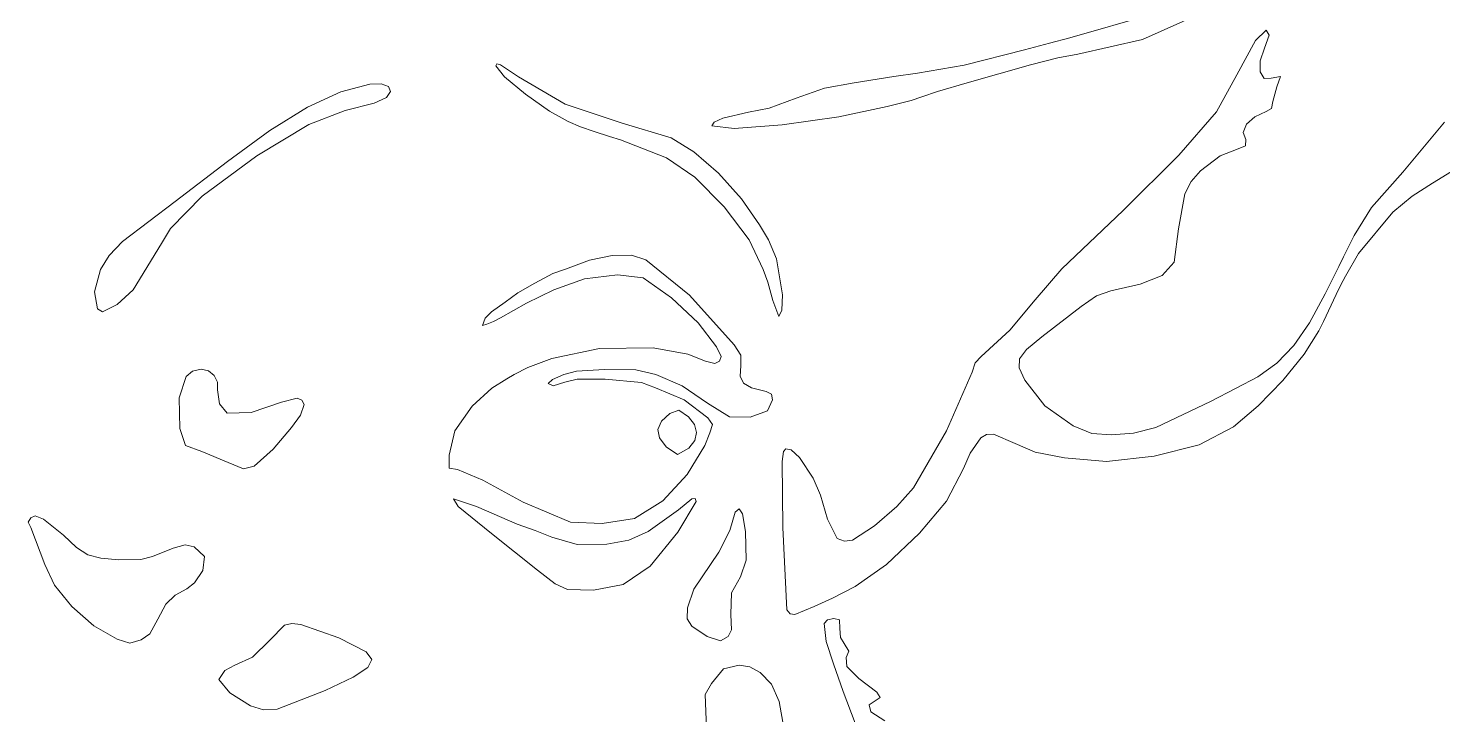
# Model space of a CAD drawing. Header units: inches. Extents: x 0.3 to 45.6, y 0.2 to 33.7.
# Drawn here: x 16.748 to 20.039, y 19.107 to 20.704 of the extents above; entities that cross this region are included whole.
import ezdxf

# ---------------------------------------------------------------- set-up
doc = ezdxf.new("R2010")
doc.units = ezdxf.units.IN
doc.header["$MEASUREMENT"] = 0

msp = doc.modelspace()

# ---------------------------------------------------------------- linework, layer by layer
at = {"color": 7, "linetype": 'Continuous', "lineweight": 15}
for p, q in [((19.1714, 20.6822), (19.3658, 20.7378)), ((19.5353, 20.7652), (19.3408, 20.6787)), ((19.1242, 20.6695), (19.1714, 20.6822)), ((19.3408, 20.6787), (19.1896, 20.6445)), ((19.5597, 20.5963), (19.6036, 20.6759)), ((19.6036, 20.6759), (19.628, 20.7001)), ((19.6348, 20.6886), (19.6242, 20.6584)), ((19.628, 20.7001), (19.6348, 20.6886)), ((18.9256, 20.6186), (19.0658, 20.654)), ((19.0658, 20.654), (19.1242, 20.6695)), ((19.1896, 20.6445), (19.1434, 20.6356)), ((19.6242, 20.6584), (19.6142, 20.6284)), ((17.8353, 20.6174), (17.8379, 20.6218)), ((17.8559, 20.5917), (17.8353, 20.6174)), ((17.8379, 20.6218), (17.8468, 20.6195)), ((17.8468, 20.6195), (17.8883, 20.5917)), ((18.817, 20.6), (18.9256, 20.6186)), ((19.0797, 20.6193), (18.9325, 20.5777)), ((19.1434, 20.6356), (19.0797, 20.6193)), ((19.6142, 20.6284), (19.6145, 20.603)), ((17.4746, 20.5568), (17.542, 20.5747)), ((17.542, 20.5747), (17.5686, 20.5751)), ((17.5686, 20.5751), (17.5855, 20.5687)), ((17.9043, 20.5512), (17.8559, 20.5917)), ((17.8883, 20.5917), (17.9968, 20.5277)), ((18.6001, 20.5651), (18.6695, 20.5779)), ((18.6695, 20.5779), (18.7614, 20.5919)), ((18.7614, 20.5919), (18.817, 20.6)), ((18.9325, 20.5777), (18.8631, 20.5574)), ((19.5126, 20.5102), (19.5597, 20.5963)), ((19.6145, 20.603), (19.6235, 20.5878)), ((19.6235, 20.5878), (19.6401, 20.5886)), ((19.6401, 20.5886), (19.6618, 20.5925)), ((19.6618, 20.5925), (19.6533, 20.5681)), ((17.397, 20.5209), (17.4746, 20.5568)), ((17.5811, 20.5434), (17.5523, 20.5301)), ((17.5905, 20.5575), (17.5811, 20.5434)), ((17.5855, 20.5687), (17.5905, 20.5575)), ((17.9603, 20.5113), (17.9043, 20.5512)), ((18.4718, 20.5184), (18.5341, 20.5422)), ((18.5341, 20.5422), (18.6001, 20.5651)), ((18.827, 20.5446), (18.802, 20.5364)), ((18.8631, 20.5574), (18.827, 20.5446)), ((19.6533, 20.5681), (19.6436, 20.534)), ((17.3093, 20.4668), (17.397, 20.5209)), ((17.4853, 20.5132), (17.4006, 20.4808)), ((17.5523, 20.5301), (17.4853, 20.5132)), ((18.0037, 20.4876), (17.9603, 20.5113)), ((17.9968, 20.5277), (18.1297, 20.4836)), ((18.364, 20.4951), (18.4232, 20.509)), ((18.4232, 20.509), (18.4718, 20.5184)), ((18.7464, 20.5222), (18.6338, 20.4981)), ((18.802, 20.5364), (18.7464, 20.5222)), ((19.4246, 20.4089), (19.5126, 20.5102)), ((19.628, 20.5106), (19.6015, 20.4986)), ((19.6408, 20.5176), (19.628, 20.5106)), ((19.6436, 20.534), (19.6408, 20.5176)), ((17.4006, 20.4808), (17.2797, 20.4077)), ((18.0325, 20.4748), (18.0037, 20.4876)), ((18.0642, 20.4644), (18.0325, 20.4748)), ((18.1297, 20.4836), (18.2436, 20.4496)), ((18.3383, 20.4775), (18.3437, 20.4856)), ((18.3903, 20.4714), (18.3383, 20.4775)), ((18.3437, 20.4856), (18.364, 20.4951)), ((18.5019, 20.4797), (18.3903, 20.4714)), ((18.6338, 20.4981), (18.5019, 20.4797)), ((19.5828, 20.4811), (19.5748, 20.4621)), ((19.6015, 20.4986), (19.5828, 20.4811)), ((19.9464, 20.3695), (20.0435, 20.4862)), ((17.2114, 20.3946), (17.3093, 20.4668)), ((18.1003, 20.4527), (18.0642, 20.4644)), ((18.1257, 20.4445), (18.1003, 20.4527)), ((18.2325, 20.4029), (18.1257, 20.4445)), ((18.2436, 20.4496), (18.2965, 20.417)), ((19.5748, 20.4621), (19.5806, 20.4458)), ((19.5806, 20.4458), (19.5799, 20.4306)), ((17.2797, 20.4077), (17.1519, 20.3138)), ((18.2965, 20.417), (18.3538, 20.3671)), ((19.2953, 20.2806), (19.4246, 20.4089)), ((19.521, 20.4075), (19.4754, 20.3729)), ((19.5592, 20.4223), (19.521, 20.4075)), ((19.5799, 20.4306), (19.5592, 20.4223)), ((17.0897, 20.3011), (17.2114, 20.3946)), ((18.2986, 20.3577), (18.2325, 20.4029)), ((18.3673, 20.2887), (18.2986, 20.3577)), ((18.3538, 20.3671), (18.4075, 20.3078)), ((19.4535, 20.3476), (19.4388, 20.3195)), ((19.4754, 20.3729), (19.4535, 20.3476)), ((19.8736, 20.2874), (19.9464, 20.3695)), ((20.0156, 20.3441), (19.9676, 20.314)), ((20.0592, 20.371), (20.0156, 20.3441)), ((17.1519, 20.3138), (17.0786, 20.2387)), ((19.4388, 20.3195), (19.4243, 20.2376)), ((19.9676, 20.314), (19.9228, 20.2766)), ((16.9667, 20.2079), (17.0897, 20.3011)), ((18.425, 20.2118), (18.3673, 20.2887)), ((18.4075, 20.3078), (18.4493, 20.2473)), ((19.1528, 20.1448), (19.2953, 20.2806)), ((19.8333, 20.2223), (19.8736, 20.2874)), ((19.9228, 20.2766), (19.8434, 20.1801)), ((18.4493, 20.2473), (18.4703, 20.2124)), ((17.0786, 20.2387), (17.0578, 20.2038)), ((18.4579, 20.1429), (18.425, 20.2118)), ((18.4703, 20.2124), (18.4888, 20.168)), ((19.4243, 20.2376), (19.414, 20.1603)), ((19.8193, 20.1945), (19.8333, 20.2223)), ((16.9357, 20.1753), (16.9667, 20.2079)), ((17.0578, 20.2038), (16.9918, 20.0956)), ((19.8081, 20.1723), (19.8193, 20.1945)), ((19.8434, 20.1801), (19.8131, 20.1274)), ((16.9154, 20.1433), (16.9357, 20.1753)), ((17.9684, 20.1334), (17.9976, 20.1442)), ((17.9976, 20.1442), (18.0536, 20.165)), ((18.0536, 20.165), (18.106, 20.1758)), ((18.106, 20.1758), (18.151, 20.1762)), ((18.151, 20.1762), (18.1846, 20.1657)), ((18.1846, 20.1657), (18.2859, 20.083)), ((18.4888, 20.168), (18.5026, 20.0839)), ((19.0908, 20.0723), (19.1528, 20.1448)), ((19.414, 20.1603), (19.3859, 20.1295)), ((19.7652, 20.0862), (19.797, 20.1501)), ((19.797, 20.1501), (19.8081, 20.1723)), ((16.902, 20.0908), (16.9154, 20.1433)), ((17.8869, 20.0889), (17.9263, 20.1112)), ((17.9263, 20.1112), (17.9684, 20.1334)), ((18.0416, 20.121), (17.9706, 20.0957)), ((18.1186, 20.1304), (18.0416, 20.121)), ((18.1786, 20.124), (18.1186, 20.1304)), ((18.2443, 20.0769), (18.1786, 20.124)), ((18.4688, 20.1138), (18.4579, 20.1429)), ((18.4799, 20.0708), (18.4688, 20.1138)), ((19.3859, 20.1295), (19.3349, 20.109)), ((19.8131, 20.1274), (19.802, 20.1071)), ((16.9086, 20.0512), (16.902, 20.0908)), ((16.9918, 20.0956), (16.9543, 20.0618)), ((17.8575, 20.0667), (17.8869, 20.0889)), ((17.9706, 20.0957), (17.9067, 20.0646)), ((18.2859, 20.083), (18.3904, 19.9678)), ((18.5026, 20.0839), (18.5014, 20.0481)), ((19.2337, 20.0817), (19.1976, 20.0572)), ((19.267, 20.0938), (19.2337, 20.0817)), ((19.3349, 20.109), (19.267, 20.0938)), ((19.7293, 20.0188), (19.7652, 20.0862)), ((19.7908, 20.0851), (19.762, 20.0223)), ((19.802, 20.1071), (19.7908, 20.0851)), ((16.9206, 20.0445), (16.9086, 20.0512)), ((16.9543, 20.0618), (16.9206, 20.0445)), ((17.8254, 20.0445), (17.8575, 20.0667)), ((17.9067, 20.0646), (17.8463, 20.0305)), ((18.3066, 20.0191), (18.2443, 20.0769)), ((18.4942, 20.0334), (18.4799, 20.0708)), ((18.5014, 20.0481), (18.4942, 20.0334)), ((19.0313, 20.0022), (19.0908, 20.0723)), ((19.1976, 20.0572), (19.1061, 19.986)), ((17.8044, 20.0124), (17.8106, 20.0301)), ((17.8143, 20.0157), (17.8044, 20.0124)), ((17.8106, 20.0301), (17.8254, 20.0445)), ((17.8302, 20.0223), (17.8143, 20.0157)), ((17.8463, 20.0305), (17.8302, 20.0223)), ((18.3493, 19.9633), (18.3066, 20.0191)), ((19.6927, 19.966), (19.7293, 20.0188)), ((19.762, 20.0223), (19.7504, 20.0001)), ((18.9648, 19.9405), (19.0313, 20.0022)), ((19.1061, 19.986), (19.0704, 19.9567)), ((19.7504, 20.0001), (19.7164, 19.9458)), ((17.9658, 19.9358), (18.0765, 19.9596)), ((18.0765, 19.9596), (18.202, 19.9607)), ((18.202, 19.9607), (18.2825, 19.9463)), ((18.2825, 19.9463), (18.3235, 19.9297)), ((18.3603, 19.9407), (18.3493, 19.9633)), ((18.3904, 19.9678), (18.4054, 19.9437)), ((19.0704, 19.9567), (19.0539, 19.9353)), ((19.6533, 19.925), (19.6927, 19.966)), ((17.8783, 19.8987), (17.91, 19.9148)), ((17.91, 19.9148), (17.9658, 19.9358)), ((18.3235, 19.9297), (18.3451, 19.9242)), ((18.3451, 19.9242), (18.356, 19.9295)), ((18.356, 19.9295), (18.3603, 19.9407)), ((18.4055, 19.9187), (18.4045, 19.8946)), ((18.4054, 19.9437), (18.4055, 19.9187)), ((18.9443, 19.9044), (18.9508, 19.9257)), ((18.9508, 19.9257), (18.9648, 19.9405)), ((19.0539, 19.9353), (19.0535, 19.9141)), ((19.0535, 19.9141), (19.0663, 19.8856)), ((19.6088, 19.8931), (19.6533, 19.925)), ((19.7164, 19.9458), (19.6669, 19.8848)), ((17.0988, 19.8441), (17.1146, 19.8939)), ((17.1146, 19.8939), (17.1299, 19.9068)), ((17.1299, 19.9068), (17.1498, 19.9112)), ((17.1498, 19.9112), (17.167, 19.9072)), ((17.167, 19.9072), (17.1801, 19.8965)), ((17.1801, 19.8965), (17.1877, 19.8811)), ((17.1877, 19.8811), (17.1882, 19.8629)), ((17.8264, 19.8668), (17.8608, 19.8889)), ((17.8608, 19.8889), (17.8783, 19.8987)), ((17.9672, 19.8868), (17.9575, 19.878)), ((17.9936, 19.899), (17.9672, 19.8868)), ((17.9691, 19.8726), (17.9958, 19.8811)), ((18.0236, 19.9066), (17.9936, 19.899)), ((17.9958, 19.8811), (18.0252, 19.8879)), ((18.0886, 19.9102), (18.0236, 19.9066)), ((18.0252, 19.8879), (18.0902, 19.8881)), ((18.1612, 19.9099), (18.0886, 19.9102)), ((18.0902, 19.8881), (18.1747, 19.88)), ((18.2081, 19.8985), (18.1612, 19.9099)), ((18.2691, 19.8727), (18.2081, 19.8985)), ((18.4045, 19.8946), (18.4119, 19.8787)), ((18.884, 19.7675), (18.9443, 19.9044)), ((19.0663, 19.8856), (19.113, 19.826)), ((19.5586, 19.8667), (19.6088, 19.8931)), ((19.6669, 19.8848), (19.6095, 19.8257)), ((17.1882, 19.8629), (17.1925, 19.8305)), ((17.7808, 19.8252), (17.8264, 19.8668)), ((17.9575, 19.878), (17.9691, 19.8726)), ((18.1747, 19.88), (18.2075, 19.8677)), ((18.2075, 19.8677), (18.2736, 19.8394)), ((18.3279, 19.8322), (18.2691, 19.8727)), ((18.4119, 19.8787), (18.4308, 19.8679)), ((18.4308, 19.8679), (18.4645, 19.8588)), ((18.4645, 19.8588), (18.4767, 19.8529)), ((18.4767, 19.8529), (18.4797, 19.8397)), ((19.4989, 19.8361), (19.5586, 19.8667)), ((17.1005, 19.7727), (17.0988, 19.8441)), ((17.1925, 19.8305), (17.2105, 19.8091)), ((17.2659, 19.8101), (17.3371, 19.8344)), ((17.3371, 19.8344), (17.3731, 19.8434)), ((17.3731, 19.8434), (17.3845, 19.8389)), ((17.3899, 19.8287), (17.3812, 19.8037)), ((17.3845, 19.8389), (17.3899, 19.8287)), ((17.7401, 19.7674), (17.7808, 19.8252)), ((18.2616, 19.8157), (18.2407, 19.8076)), ((18.284, 19.8004), (18.2616, 19.8157)), ((18.2736, 19.8394), (18.3292, 19.798)), ((18.3795, 19.7999), (18.3279, 19.8322)), ((18.4797, 19.8397), (18.4676, 19.8141)), ((19.113, 19.826), (19.1793, 19.7795)), ((19.3713, 19.7755), (19.4989, 19.8361)), ((19.6095, 19.8257), (19.552, 19.7771)), ((17.2105, 19.8091), (17.2659, 19.8101)), ((17.3812, 19.8037), (17.3603, 19.7751)), ((18.2209, 19.7898), (18.2128, 19.7709)), ((18.2407, 19.8076), (18.2209, 19.7898)), ((18.298, 19.7826), (18.284, 19.8004)), ((18.3028, 19.7639), (18.298, 19.7826)), ((18.3292, 19.798), (18.3396, 19.7827)), ((18.3396, 19.7827), (18.3339, 19.7626)), ((18.4274, 19.7997), (18.3795, 19.7999)), ((18.4676, 19.8141), (18.4274, 19.7997)), ((17.1131, 19.7333), (17.1005, 19.7727)), ((17.3603, 19.7751), (17.3175, 19.7246)), ((17.7271, 19.7113), (17.7401, 19.7674)), ((18.2128, 19.7709), (18.2165, 19.751)), ((18.2165, 19.751), (18.232, 19.7301)), ((18.2983, 19.7451), (18.3028, 19.7639)), ((18.3339, 19.7626), (18.322, 19.7334)), ((18.8075, 19.6348), (18.884, 19.7675)), ((18.9642, 19.7514), (18.9397, 19.7158)), ((18.9774, 19.7591), (18.9642, 19.7514)), ((18.9934, 19.7598), (18.9774, 19.7591)), ((19.0438, 19.7385), (18.9934, 19.7598)), ((19.1793, 19.7795), (19.2222, 19.7616)), ((19.2222, 19.7616), (19.2686, 19.7584)), ((19.2686, 19.7584), (19.3195, 19.7624)), ((19.3195, 19.7624), (19.3713, 19.7755)), ((19.552, 19.7771), (19.4719, 19.735)), ((17.1517, 19.7192), (17.1131, 19.7333)), ((17.2128, 19.6936), (17.1517, 19.7192)), ((17.3175, 19.7246), (17.2731, 19.6856)), ((18.232, 19.7301), (18.2587, 19.7123)), ((18.2587, 19.7123), (18.2847, 19.7273)), ((18.322, 19.7334), (18.2805, 19.6662)), ((18.2847, 19.7273), (18.2983, 19.7451)), ((18.5022, 19.6966), (18.5049, 19.7196)), ((18.5049, 19.7196), (18.5105, 19.7259)), ((18.5105, 19.7259), (18.5231, 19.7236)), ((18.5231, 19.7236), (18.542, 19.7052)), ((19.0906, 19.7178), (19.0438, 19.7385)), ((19.1588, 19.7048), (19.0906, 19.7178)), ((19.4719, 19.735), (19.3676, 19.7087)), ((17.2486, 19.6789), (17.2128, 19.6936)), ((17.2731, 19.6856), (17.2486, 19.6789)), ((17.727, 19.6809), (17.7271, 19.7113)), ((18.5032, 19.5425), (18.5022, 19.6966)), ((18.542, 19.7052), (18.5737, 19.6578)), ((18.9397, 19.7158), (18.9242, 19.6796)), ((19.257, 19.6966), (19.1588, 19.7048)), ((19.3676, 19.7087), (19.257, 19.6966)), ((17.7464, 19.6776), (17.727, 19.6809)), ((17.8052, 19.6528), (17.7464, 19.6776)), ((17.8992, 19.6018), (17.8052, 19.6528)), ((18.2805, 19.6662), (18.2242, 19.6047)), ((18.5737, 19.6578), (18.5908, 19.618)), ((18.9242, 19.6796), (18.8845, 19.6041)), ((18.5908, 19.618), (18.607, 19.5623)), ((18.7686, 19.5913), (18.8075, 19.6348)), ((17.7371, 19.6093), (17.7908, 19.5917)), ((17.7478, 19.5916), (17.7371, 19.6093)), ((17.8258, 19.5285), (17.7478, 19.5916)), ((17.7908, 19.5917), (17.8853, 19.5503)), ((18.0092, 19.5551), (17.8992, 19.6018)), ((18.2242, 19.6047), (18.1579, 19.5636)), ((18.302, 19.6034), (18.2591, 19.5319)), ((18.2605, 19.5838), (18.2918, 19.6093)), ((18.2918, 19.6093), (18.2994, 19.6102)), ((18.2994, 19.6102), (18.302, 19.6034)), ((18.4021, 19.5862), (18.3925, 19.5781)), ((18.4098, 19.5748), (18.4021, 19.5862)), ((18.7169, 19.5466), (18.7686, 19.5913)), ((18.8845, 19.6041), (18.8211, 19.5297)), ((16.7476, 19.5554), (16.7532, 19.5648)), ((16.7538, 19.5424), (16.7476, 19.5554)), ((16.7532, 19.5648), (16.7638, 19.57)), ((16.7638, 19.57), (16.7832, 19.5621)), ((16.7832, 19.5621), (16.8297, 19.5249)), ((18.0827, 19.5521), (18.0092, 19.5551)), ((18.1579, 19.5636), (18.0827, 19.5521)), ((18.1897, 19.5334), (18.2605, 19.5838)), ((18.3925, 19.5781), (18.38, 19.5353)), ((18.4162, 19.5334), (18.4098, 19.5748)), ((18.607, 19.5623), (18.6297, 19.5167)), ((16.7863, 19.4564), (16.7538, 19.5424)), ((16.8297, 19.5249), (16.8598, 19.4961)), ((17.9325, 19.4432), (17.8258, 19.5285)), ((17.8853, 19.5503), (17.927, 19.5353)), ((17.927, 19.5353), (17.9658, 19.5199)), ((17.9658, 19.5199), (18.0245, 19.5029)), ((18.1449, 19.5135), (18.1897, 19.5334)), ((18.2591, 19.5319), (18.1947, 19.4526)), ((18.38, 19.5353), (18.3548, 19.4853)), ((18.4179, 19.4667), (18.4162, 19.5334)), ((18.5126, 19.3509), (18.5032, 19.5425)), ((18.6654, 19.5133), (18.7169, 19.5466)), ((18.8211, 19.5297), (18.7446, 19.4566)), ((16.8598, 19.4961), (16.8861, 19.4793)), ((17.0363, 19.4748), (17.0845, 19.4947)), ((17.0845, 19.4947), (17.1125, 19.5022)), ((17.1125, 19.5022), (17.1332, 19.4974)), ((17.1332, 19.4974), (17.1575, 19.4751)), ((18.0245, 19.5029), (18.0937, 19.5042)), ((18.0937, 19.5042), (18.1449, 19.5135)), ((18.6297, 19.5167), (18.6471, 19.5109)), ((18.6471, 19.5109), (18.6654, 19.5133)), ((16.8083, 19.4087), (16.7863, 19.4564)), ((16.8861, 19.4793), (16.9164, 19.471)), ((16.9164, 19.471), (16.9585, 19.4677)), ((16.9585, 19.4677), (17.0097, 19.4678)), ((17.0097, 19.4678), (17.0363, 19.4748)), ((17.1575, 19.4751), (17.1541, 19.4428)), ((18.1947, 19.4526), (18.1322, 19.41)), ((18.3548, 19.4853), (18.2967, 19.3993)), ((18.4046, 19.4278), (18.4179, 19.4667)), ((18.7446, 19.4566), (18.6718, 19.4054)), ((17.1541, 19.4428), (17.1343, 19.4135)), ((17.9738, 19.4115), (17.9325, 19.4432)), ((18.3842, 19.3903), (18.4046, 19.4278)), ((16.8488, 19.3587), (16.8083, 19.4087)), ((17.1166, 19.4001), (17.089, 19.3849)), ((17.1343, 19.4135), (17.1166, 19.4001)), ((18.002, 19.3982), (17.9738, 19.4115)), ((18.0631, 19.3969), (18.002, 19.3982)), ((18.1322, 19.41), (18.0631, 19.3969)), ((18.2967, 19.3993), (18.2815, 19.3557)), ((18.3824, 19.3405), (18.3842, 19.3903)), ((18.6718, 19.4054), (18.6194, 19.3778)), ((16.9001, 19.314), (16.8488, 19.3587)), ((17.068, 19.3643), (17.0489, 19.3296)), ((17.089, 19.3849), (17.068, 19.3643)), ((18.2815, 19.3557), (18.281, 19.3299)), ((18.5766, 19.3584), (18.5316, 19.34)), ((18.6194, 19.3778), (18.5766, 19.3584)), ((17.0489, 19.3296), (17.0302, 19.2952)), ((18.281, 19.3299), (18.2914, 19.3131)), ((18.3838, 19.3048), (18.3824, 19.3405)), ((18.5202, 19.342), (18.5126, 19.3509)), ((18.5316, 19.34), (18.5202, 19.342)), ((18.5994, 19.3191), (18.607, 19.328)), ((18.607, 19.328), (18.622, 19.3306)), ((18.622, 19.3306), (18.6356, 19.3274)), ((18.6356, 19.3274), (18.6363, 19.3073)), ((16.9547, 19.2826), (16.9001, 19.314)), ((17.0302, 19.2952), (17.01, 19.2809)), ((17.3099, 19.2804), (17.3434, 19.3151)), ((17.3434, 19.3151), (17.3607, 19.3194)), ((17.3607, 19.3194), (17.3816, 19.3165)), ((17.3816, 19.3165), (17.4703, 19.2857)), ((18.2914, 19.3131), (18.327, 19.2887)), ((18.327, 19.2887), (18.3582, 19.2788)), ((18.3582, 19.2788), (18.3766, 19.2886)), ((18.3766, 19.2886), (18.3838, 19.3048)), ((18.6042, 19.277), (18.5994, 19.3191)), ((18.6363, 19.3073), (18.6375, 19.2866)), ((16.984, 19.2735), (16.9547, 19.2826)), ((17.01, 19.2809), (16.984, 19.2735)), ((17.2694, 19.2408), (17.3099, 19.2804)), ((17.4703, 19.2857), (17.5339, 19.2535)), ((18.6216, 19.2251), (18.6042, 19.277)), ((18.6375, 19.2866), (18.6461, 19.2726)), ((18.6461, 19.2726), (18.657, 19.2551)), ((18.657, 19.2551), (18.651, 19.2402)), ((17.2047, 19.2099), (17.2283, 19.2223)), ((17.2283, 19.2223), (17.2694, 19.2408)), ((17.5339, 19.2535), (17.5468, 19.2352)), ((17.5468, 19.2352), (17.538, 19.2168)), ((18.3657, 19.2136), (18.4021, 19.2223)), ((18.4021, 19.2223), (18.427, 19.2187)), ((18.6441, 19.1612), (18.6216, 19.2251)), ((18.651, 19.2402), (18.6521, 19.2193)), ((17.1908, 19.1888), (17.2047, 19.2099)), ((17.5032, 19.194), (17.4381, 19.163)), ((17.538, 19.2168), (17.5032, 19.194)), ((18.3378, 19.1797), (18.3657, 19.2136)), ((18.427, 19.2187), (18.4504, 19.2054)), ((18.4504, 19.2054), (18.4774, 19.178)), ((18.6521, 19.2193), (18.6806, 19.1909)), ((18.6806, 19.1909), (18.7221, 19.1595)), ((17.2162, 19.1576), (17.1908, 19.1888)), ((17.2644, 19.1273), (17.2162, 19.1576)), ((17.4381, 19.163), (17.3264, 19.1198)), ((18.3225, 19.1536), (18.3378, 19.1797)), ((18.4774, 19.178), (18.495, 19.1378)), ((18.6718, 19.0869), (18.6441, 19.1612)), ((18.7221, 19.1595), (18.7297, 19.1469)), ((17.2948, 19.1184), (17.2644, 19.1273)), ((18.3261, 19.0745), (18.3225, 19.1536)), ((18.495, 19.1378), (18.5055, 19.0767)), ((18.7184, 19.1389), (18.7041, 19.1301)), ((18.7041, 19.1301), (18.7081, 19.1138)), ((18.7297, 19.1469), (18.7184, 19.1389)), ((17.3264, 19.1198), (17.2948, 19.1184)), ((18.7081, 19.1138), (18.7406, 19.093))]:
    msp.add_line(p, q, dxfattribs=at)

doc.saveas('drawing.dxf')
